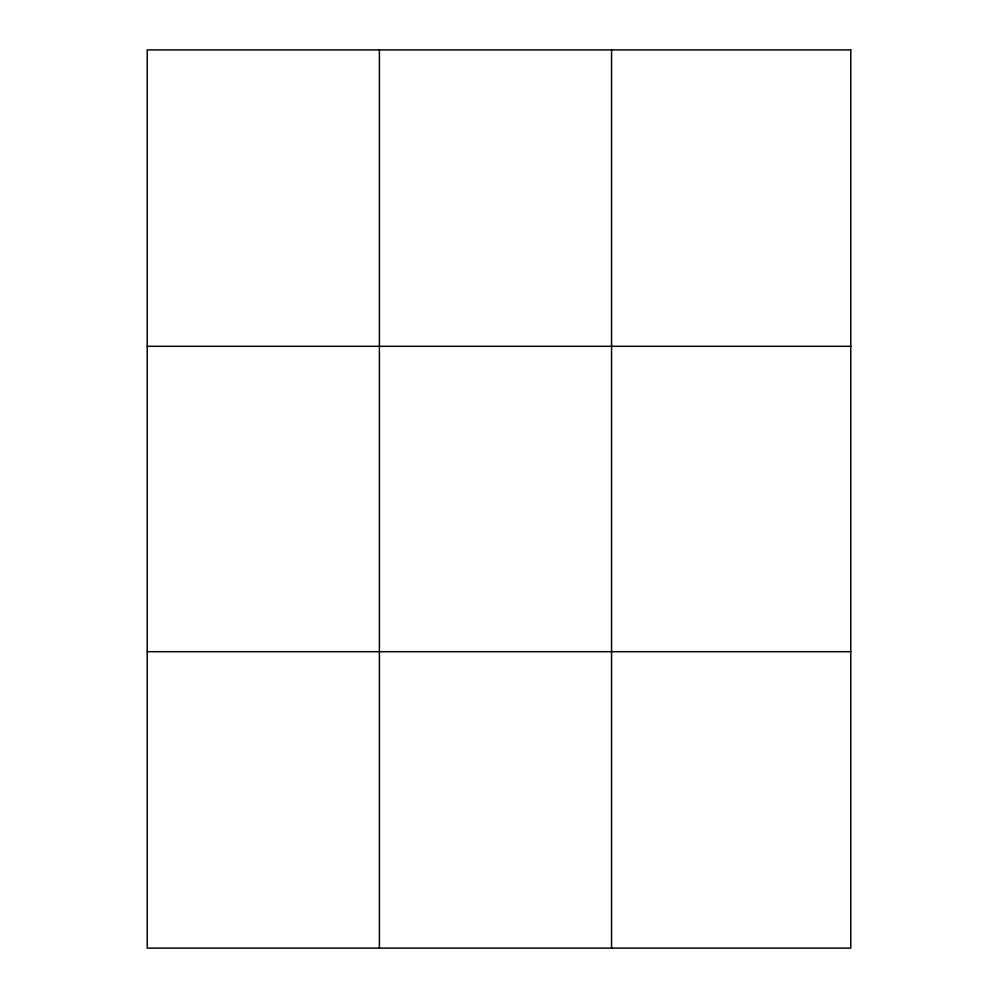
<?xml version="1.0" encoding="UTF-8"?>
<svg xmlns="http://www.w3.org/2000/svg" width="998" height="998" viewBox="0 0 998 998"><rect width="100%" height="100%" fill="white"/><g stroke="black" fill="none" stroke-linecap="round" stroke-linejoin="round"><path stroke-width="1.5" d="M379.402 948.1L379.402 49.9M611.562 948.1L611.562 49.9M147.23 346.306L850.77 346.306M147.23 651.694L850.77 651.694M850.77 49.9L850.77 948.1L147.23 948.1L147.23 49.9L850.77 49.9"/></g></svg>
